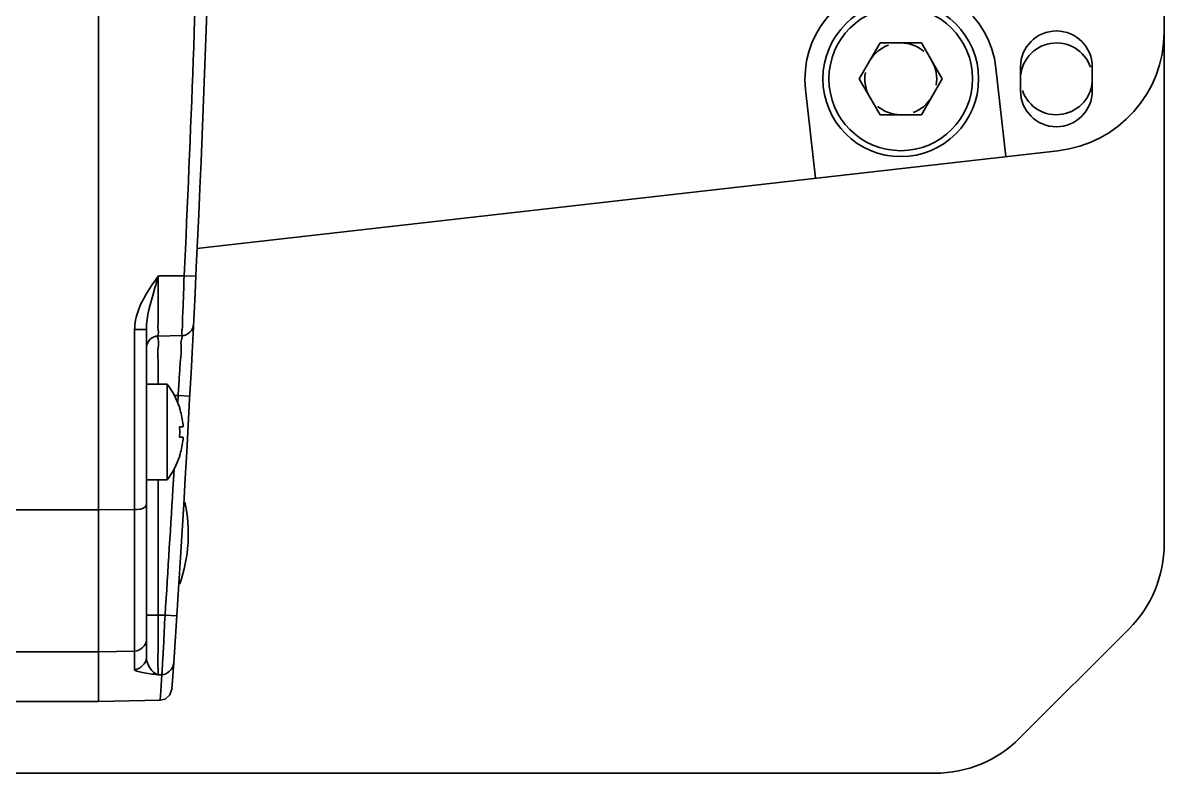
# Model space of a CAD drawing. Header units: millimetres. Extents: x 4086 to 8300, y 123 to 1549.
# Drawn here: x 7037.76 to 7059.2, y 639.02 to 653.12 of the extents above; entities that cross this region are included whole.
import ezdxf

# ---------------------------------------------------------------- set-up
doc = ezdxf.new("R2010")
doc.units = ezdxf.units.MM
doc.linetypes.add('PHANTOM', pattern=[0.8, 0.45, -0.05, 0.1, -0.05, 0.1, -0.05])
doc.layers.add('粗线', color=7, linetype='PHANTOM', lineweight=35)

msp = doc.modelspace()

# ---------------------------------------------------------------- linework, layer by layer
at = {"layer": '粗线', "linetype": 'Continuous'}
for p, q in [((7039.17995, 640.36812), (7039.17995, 656.46491)), ((7059.20495, 643.3251), (7059.20495, 656.46495)), ((7053.47553, 652.06812), (7053.86524, 652.74312)), ((7053.86524, 652.74312), (7054.64466, 652.74312)), ((7054.64466, 652.74312), (7055.03438, 652.06812)), ((7056.04346, 652.27122), (7056.2326, 650.60559)), ((7056.50495, 651.84312), (7056.50495, 652.29312)), ((7057.85495, 652.29312), (7057.85495, 651.84312)), ((7053.86524, 651.39312), (7053.47553, 652.06812)), ((7055.03438, 652.06812), (7054.64466, 651.39312)), ((7052.65559, 650.19941), (7052.46645, 651.86503)), ((7054.64466, 651.39312), (7053.86524, 651.39312)), ((7041.03021, 648.87928), (7057.20882, 650.71645)), ((7040.30103, 648.35931), (7040.30091, 648.32581)), ((7040.78868, 648.36357), (7040.30395, 648.36357)), ((7040.78881, 648.36782), (7041.00954, 648.35712)), ((7040.30091, 648.32581), (7040.30001, 648.01199)), ((7040.30001, 648.01199), (7040.29977, 647.9012)), ((7040.29977, 647.9012), (7040.29947, 647.69836)), ((7039.85888, 647.36015), (7040.07995, 647.36015)), ((7039.85888, 647.36014), (7039.85888, 640.96636)), ((7040.07995, 641.18994), (7040.07995, 647.36015)), ((7040.74482, 647.24223), (7040.30103, 647.23448)), ((7040.3, 646.45726), (7040.30033, 646.33266)), ((7040.07995, 646.33062), (7040.46773, 646.33062)), ((7040.46773, 646.33062), (7040.46773, 644.53062)), ((7040.67472, 646.11617), (7040.60468, 646.11495)), ((7040.66749, 645.98206), (7040.67472, 646.11617)), ((7040.67472, 646.11617), (7040.89547, 646.10411)), ((7040.7054, 645.88402), (7040.70243, 645.88231)), ((7040.70243, 645.52962), (7040.76457, 645.52962)), ((7040.70408, 645.36459), (7040.70243, 645.33162)), ((7040.70507, 645.46364), (7040.7054, 645.43062)), ((7040.7674, 645.53867), (7040.76457, 645.52962)), ((7040.76457, 645.33162), (7040.70243, 645.33162)), ((7040.76457, 645.33162), (7040.7674, 645.32257)), ((7040.7674, 645.29788), (7040.76457, 645.26412)), ((7040.7674, 645.32257), (7040.7674, 645.29788)), ((7040.70243, 644.97894), (7040.7054, 644.97722)), ((7040.58574, 644.52362), (7040.59824, 644.74018)), ((7040.07995, 644.53062), (7040.46773, 644.53062)), ((7040.30103, 641.98707), (7040.30103, 644.53062)), ((7039.85888, 643.97303), (7039.17995, 643.96812)), ((7040.30103, 641.98707), (7040.07995, 641.98707)), ((7040.30103, 641.98707), (7040.42996, 641.9891)), ((7040.42996, 641.9891), (7040.65055, 641.97453)), ((7056.48896, 639.67713), (7058.54594, 641.73411)), ((7039.85888, 641.31204), (7039.17995, 641.30086)), ((7040.30102, 640.8679), (7040.3707, 640.869)), ((7040.35047, 640.56764), (7040.37097, 640.86906)), ((7040.33827, 640.38872), (7040.35047, 640.56764)), ((7040.33812, 640.38834), (7039.17995, 640.36812))]:
    msp.add_line(p, q, dxfattribs=at)
at = {"layer": '粗线', "color": 7, "linetype": 'Continuous'}
for p, q in [((7039.17995, 643.96812), (6896.23285, 643.96812)), ((7039.17995, 641.30086), (6888.92152, 641.30086)), ((6885.29663, 640.36812), (7039.17995, 640.36812)), ((6991.73693, 639.01812), (7054.89797, 639.01812))]:
    msp.add_line(p, q, dxfattribs=at)
at = {"layer": '粗线', "linetype": 'Continuous'}
for points in [[(7040.76457, 645.59712), (7040.7674, 645.56335), (7040.7674, 645.53867)], [(7040.70243, 645.52962), (7040.70408, 645.49665), (7040.70507, 645.46364)], [(7040.7054, 645.43062), (7040.70507, 645.3976), (7040.70408, 645.36459)], [(7040.338, 640.38833), (7040.43471, 640.41201), (7040.52134, 640.48842), (7040.55865, 640.59789)]]:
    msp.add_lwpolyline(points, dxfattribs=at)
for radius in [1.4625, 1.35]:
    msp.add_circle((7054.25495, 652.06812), radius, dxfattribs=at)
for centre, radius, start, end in [((6670.17995, 666.01812), 371.25, 356.0737776, 358.525623), ((6670.0339, 666.02087), 371.17501, 357.2733322, 358.5245953), ((7054.25495, 652.06812), 1.8, 6.478492, 186.478492), ((7057.17995, 652.29312), 0.675, 0, 180), ((7056.95495, 652.95208), 2.25, 276.478492, 0), ((7054.25495, 652.06812), 0.675, 109.997627, 150), ((7054.25495, 652.06812), 0.675, 49.997627, 90), ((7057.17995, 652.06812), 0.675, 18.953837, 180), ((7054.25495, 652.06812), 0.675, 349.997627, 30), ((7054.25495, 652.06812), 0.675, 169.997627, 210), ((7057.17995, 652.06812), 0.675, 198.953837, 0), ((7057.17995, 651.84312), 0.675, 180, 0), ((7054.25495, 652.06812), 0.675, 289.997627, 330), ((7054.25495, 652.06812), 0.675, 229.997627, 270), ((6805.88525, 656.59885), 235.04773, 357.8317304, 357.9931763), ((7040.7409, 647.46719), 0.225, 271.000002, 357.134066), ((7040.30495, 647.00951), 0.225, 91, 180), ((6903.62128, 655.42233), 137.36903, 356.1154848, 356.262099), ((7039.30515, 645.4254), 1.47344, 18.134849, 37.905195), ((7039.31495, 645.43062), 1.45915, 6.552172, 18.032352), ((7039.31495, 645.43062), 1.45915, 341.967648, 353.447828), ((7039.31495, 645.43062), 1.4625, 322.020128, 341.939792), ((6670.18583, 666.01797), 371.02304, 356.2867077, 356.678844), ((7038.05495, 643.51812), 2.8125, 340.462078, 12.212115), ((7056.95495, 643.3251), 2.25, 315, 0), ((7054.89797, 641.26812), 2.25, 270, 315)]:
    msp.add_arc(centre, radius, start, end, dxfattribs=at)
for points in [[(7040.30395, 648.36357), (7040.12437, 648.10909), (7039.93443, 647.8389), (7039.87591, 647.53298)], [(7039.87591, 647.53298), (7039.86504, 647.47612), (7039.85888, 647.41804), (7039.85888, 647.36014)], [(7040.07995, 641.52435), (7040.07995, 641.42218), (7039.96104, 641.31372), (7039.85888, 641.31204)], [(7039.85888, 640.96636), (7039.96367, 640.96817), (7040.07996, 641.08513), (7040.07996, 641.18994)], [(7040.07996, 641.18994), (7040.07994, 641.05974), (7040.17769, 640.90962), (7040.30103, 640.86791)], [(7040.37064, 640.869), (7040.47186, 640.87067), (7040.58446, 640.97671), (7040.59126, 641.07772)]]:
    msp.add_open_spline(points, degree=3, dxfattribs=at)
for points, knots in [([(7040.30103, 648.35932), (7040.27555, 648.26906), (7040.18557, 647.94119), (7040.07994, 647.60768), (7040.07995, 647.36015)], [0, 0, 0, 0, 0.27477256, 1, 1, 1, 1]), ([(7040.29947, 647.69836), (7040.29941, 647.6337), (7040.3032, 647.52438), (7040.29116, 647.36764), (7040.31383, 647.30086), (7040.29038, 647.23462), (7040.30103, 647.23448)], [0, 0, 0, 0, 0.4181057, 0.73295442, 0.93111151, 1, 1, 1, 1]), ([(7040.74477, 647.24223), (7040.75516, 647.24255), (7040.73485, 647.30757), (7040.76007, 647.37468), (7040.75413, 647.53152), (7040.76223, 647.64124), (7040.76469, 647.70595)], [0, 0, 0, 0, 0.06720539, 0.26466933, 0.58147251, 1, 1, 1, 1]), ([(7040.30103, 647.23448), (7040.28267, 647.23437), (7040.32413, 647.11921), (7040.28481, 647.00502), (7040.30568, 646.74276), (7040.29976, 646.56178), (7040.3, 646.45726)], [0, 0, 0, 0, 0.07085482, 0.27641106, 0.59657198, 1, 1, 1, 1]), ([(7040.69809, 646.46691), (7040.7049, 646.57121), (7040.71029, 646.75151), (7040.74707, 647.01279), (7040.71487, 647.12655), (7040.76352, 647.24221), (7040.74482, 647.24223)], [0, 0, 0, 0, 0.40370963, 0.72294196, 0.92780386, 1, 1, 1, 1]), ([(7040.07995, 644.06621), (7040.07995, 644.05413), (7040.03424, 643.97505), (7039.93061, 643.97355), (7039.85888, 643.97303)], [0, 0, 0, 0, 0.14415047, 1, 1, 1, 1]), ([(7040.30102, 641.98707), (7040.3006, 641.85245), (7040.30134, 641.47942), (7040.29351, 641.10622), (7040.30102, 640.86791)], [0, 0, 0, 0, 0.36086793, 1, 1, 1, 1]), ([(7040.39156, 641.23368), (7040.3945, 641.2888), (7040.40781, 641.54059), (7040.41977, 641.79244), (7040.42996, 641.9891)], [0, 0, 0, 0, 0.21894846, 1, 1, 1, 1]), ([(7040.3707, 640.869), (7040.37194, 640.88214), (7040.37911, 641.00372), (7040.38579, 641.12527), (7040.39156, 641.23368)], [0, 0, 0, 0, 0.10839141, 1, 1, 1, 1]), ([(7040.30102, 640.86787), (7040.20169, 640.87938), (7040.05876, 640.89751), (7039.92538, 640.92836), (7039.8606, 640.94947), (7039.85888, 640.96636)], [0, 0, 0, 0, 0.65527616, 0.88873406, 1, 1, 1, 1])]:
    msp.add_open_spline(points, degree=3, knots=knots, dxfattribs=at)

doc.saveas('drawing.dxf')
